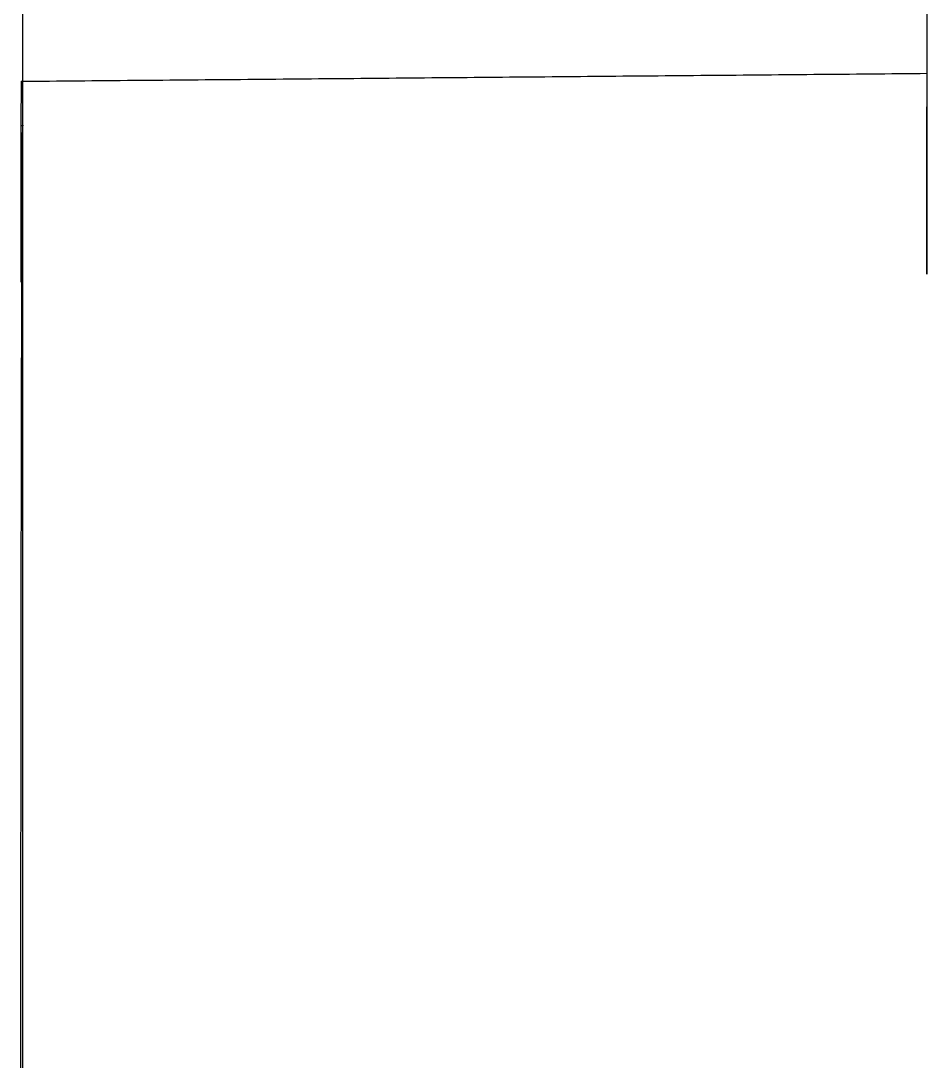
# Model space of a CAD drawing. Header units: millimetres. Extents: x 181 to 381, y 0 to 208.
# Drawn here: x 205.04 to 209.55, y 174.52 to 179.69 of the extents above; entities that cross this region are included whole.
import ezdxf

# ---------------------------------------------------------------- set-up
doc = ezdxf.new("R2010")
doc.units = ezdxf.units.MM
doc.layers.add('Make2D$可见线$曲线', color=7, linetype='Continuous', true_color=0x000000)

msp = doc.modelspace()

# ---------------------------------------------------------------- linework, layer by layer
at = {"layer": 'Make2D$可见线$曲线', "color": 18, "lineweight": -3, "true_color": 0x000000}
for points in [[(209.5456, 183.3524), (209.5456, 180.8924), (209.5456, 178.4324)], [(205.0553, 159.5443), (205.0553, 170.226), (205.0553, 180.9077)], [(205.0466, 179.3908), (207.297, 179.4105), (209.5474, 179.4302)], [(205.0454, 179.1704), (205.0503, 179.1705), (205.0552, 179.1705)]]:
    msp.add_open_spline(points, degree=2, dxfattribs=at)
for points, knots in [([(209.5456, 178.4324), (209.5456, 178.599), (209.5457, 178.8599), (209.5461, 179.1536), (209.5466, 179.3585), (209.5471, 179.4302), (209.5474, 179.4302)], [0, 0, 0, 0, 0.39825, 0.7965, 1.19475, 1.59129, 1.59129, 1.59129, 1.59129]), ([(205.0466, 179.3908), (205.0464, 179.3908), (205.0461, 179.368), (205.0456, 179.2678), (205.0453, 179.1075), (205.045, 178.8988), (205.0448, 178.6542), (205.0448, 178.4823), (205.0448, 178.3931)], [0.001978, 0.001978, 0.001978, 0.001978, 0.263736, 0.527472, 0.791208, 1.054944, 1.31868, 1.582417, 1.582417, 1.582417, 1.582417])]:
    msp.add_open_spline(points, degree=3, knots=knots, dxfattribs=at)
msp.add_rational_spline([(205.0498, 168.5704), (205.0432, 170.8699), (205.0453, 175.0202), (205.0475, 179.1705), (205.0552, 179.1705)], [1, 0.799073793727, 1, 0.799073793727, 1], degree=2, knots=[0, 0, 0, 7.405934, 7.405934, 14.811868, 14.811868, 14.811868], dxfattribs=at)

doc.saveas('drawing.dxf')
